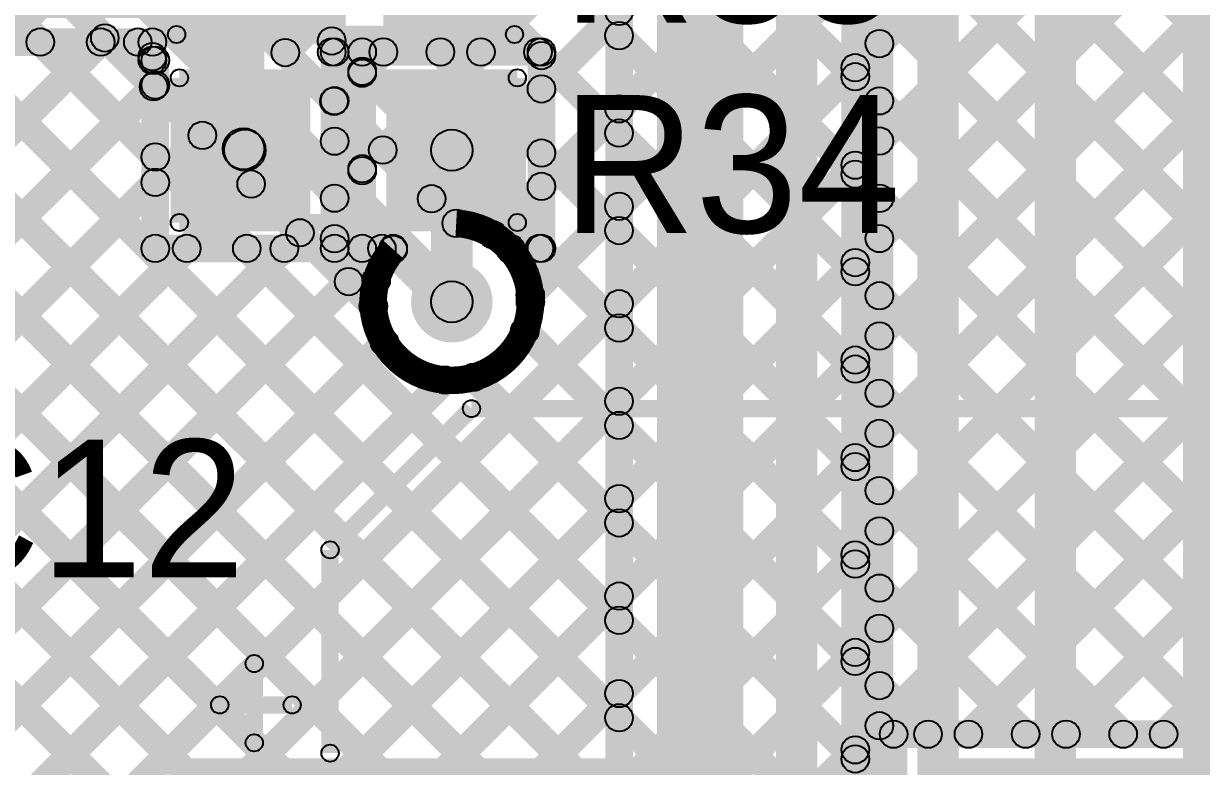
# Model space of a CAD drawing. Header units: millimetres. Extents: x -0.28 to 3.03, y -0.05 to 3.12.
# Drawn here: x 0.5178 to 0.8594, y 1.0881 to 1.3038 of the extents above; entities that cross this region are included whole.
import ezdxf

# ---------------------------------------------------------------- set-up
doc = ezdxf.new("R2010")
doc.units = ezdxf.units.MM
doc.header["$MEASUREMENT"] = 0
for name, color, linetype in [('BottomLayer', 5, 'Continuous'), ('TopLayer', 1, 'Continuous'), ('TopOverlay', 2, 'Continuous'), ('TopPaste', 8, 'Continuous'), ('TopSolder', 216, 'Continuous'), ('ViaHoleLayer', 16, 'Continuous')]:
    doc.layers.add(name, color=color, linetype=linetype)

# ---------------------------------------------------------------- blocks, each defined once
blk = doc.blocks.new('R__0603_36')
at = {"layer": 'TopLayer'}
for points in [[(-0.015, 0.0175), (-0.015, -0.0175), (-0.045, -0.0175), (-0.045, 0.0175)], [(0.045, 0.0175), (0.045, -0.0175), (0.015, -0.0175), (0.015, 0.0175)]]:
    blk.add_hatch(color=1, dxfattribs=at).paths.add_polyline_path(points)
at = {"layer": 'TopOverlay'}
h = blk.add_hatch(color=2, dxfattribs=at)
edge = h.paths.add_edge_path()
edge.add_arc((-0.049, 0.021), 0.0025, 0, 360)
h = blk.add_hatch(color=2, dxfattribs=at)
edge = h.paths.add_edge_path()
edge.add_arc((-0.049, 0.021), 0.0025, 0, 360)
for points in [[(-0.0465, -0.021), (-0.0515, -0.021), (-0.0515, 0.021), (-0.0465, 0.021)], [(-0.049, 0.0185), (-0.049, 0.0235), (0.049, 0.0235), (0.049, 0.0185)], [(0.0515, -0.021), (0.0465, -0.021), (0.0465, 0.021), (0.0515, 0.021)], [(-0.049, -0.0235), (-0.049, -0.0185), (0.049, -0.0185), (0.049, -0.0235)]]:
    blk.add_hatch(color=2, dxfattribs=at).paths.add_polyline_path(points)
h = blk.add_hatch(color=2, dxfattribs=at)
edge = h.paths.add_edge_path()
edge.add_arc((0.049, 0.021), 0.0025, 0, 360)
h = blk.add_hatch(color=2, dxfattribs=at)
edge = h.paths.add_edge_path()
edge.add_arc((0.049, 0.021), 0.0025, 0, 360)
h = blk.add_hatch(color=2, dxfattribs=at)
edge = h.paths.add_edge_path()
edge.add_arc((-0.049, -0.021), 0.0025, 0, 360)
h = blk.add_hatch(color=2, dxfattribs=at)
edge = h.paths.add_edge_path()
edge.add_arc((-0.049, -0.021), 0.0025, 0, 360)
h = blk.add_hatch(color=2, dxfattribs=at)
edge = h.paths.add_edge_path()
edge.add_arc((0.049, -0.021), 0.0025, 0, 360)
h = blk.add_hatch(color=2, dxfattribs=at)
edge = h.paths.add_edge_path()
edge.add_arc((0.049, -0.021), 0.0025, 0, 360)
at = {"layer": 'TopPaste'}
for points in [[(-0.015, 0.0175), (-0.015, -0.0175), (-0.045, -0.0175), (-0.045, 0.0175)], [(0.045, 0.0175), (0.045, -0.0175), (0.015, -0.0175), (0.015, 0.0175)]]:
    blk.add_hatch(color=8, dxfattribs=at).paths.add_polyline_path(points)
at = {"layer": 'TopSolder'}
for points in [[(-0.011, 0.0215), (-0.011, -0.0215), (-0.049, -0.0215), (-0.049, 0.0215)], [(0.049, 0.0215), (0.049, -0.0215), (0.011, -0.0215), (0.011, 0.0215)]]:
    blk.add_hatch(color=216, dxfattribs=at).paths.add_polyline_path(points)
at = {"layer": 'TopOverlay'}
for centre in [(-0.049, 0.021), (-0.049, 0.021), (0.049, 0.021), (0.049, 0.021), (-0.049, -0.021), (-0.049, -0.021), (0.049, -0.021), (0.049, -0.021)]:
    blk.add_circle(centre, 0.0025, dxfattribs=at)
blk = doc.blocks.new('R__0603_37')
at = {"layer": 'TopLayer'}
for points in [[(-0.015, 0.0175), (-0.015, -0.0175), (-0.045, -0.0175), (-0.045, 0.0175)], [(0.045, 0.0175), (0.045, -0.0175), (0.015, -0.0175), (0.015, 0.0175)]]:
    blk.add_hatch(color=1, dxfattribs=at).paths.add_polyline_path(points)
at = {"layer": 'TopOverlay'}
h = blk.add_hatch(color=2, dxfattribs=at)
edge = h.paths.add_edge_path()
edge.add_arc((-0.049, 0.021), 0.0025, 0, 360)
h = blk.add_hatch(color=2, dxfattribs=at)
edge = h.paths.add_edge_path()
edge.add_arc((-0.049, 0.021), 0.0025, 0, 360)
for points in [[(-0.0465, -0.021), (-0.0515, -0.021), (-0.0515, 0.021), (-0.0465, 0.021)], [(-0.049, 0.0185), (-0.049, 0.0235), (0.049, 0.0235), (0.049, 0.0185)], [(0.0515, -0.021), (0.0465, -0.021), (0.0465, 0.021), (0.0515, 0.021)], [(-0.049, -0.0235), (-0.049, -0.0185), (0.049, -0.0185), (0.049, -0.0235)]]:
    blk.add_hatch(color=2, dxfattribs=at).paths.add_polyline_path(points)
h = blk.add_hatch(color=2, dxfattribs=at)
edge = h.paths.add_edge_path()
edge.add_arc((0.049, 0.021), 0.0025, 0, 360)
h = blk.add_hatch(color=2, dxfattribs=at)
edge = h.paths.add_edge_path()
edge.add_arc((0.049, 0.021), 0.0025, 0, 360)
h = blk.add_hatch(color=2, dxfattribs=at)
edge = h.paths.add_edge_path()
edge.add_arc((-0.049, -0.021), 0.0025, 0, 360)
h = blk.add_hatch(color=2, dxfattribs=at)
edge = h.paths.add_edge_path()
edge.add_arc((-0.049, -0.021), 0.0025, 0, 360)
h = blk.add_hatch(color=2, dxfattribs=at)
edge = h.paths.add_edge_path()
edge.add_arc((0.049, -0.021), 0.0025, 0, 360)
h = blk.add_hatch(color=2, dxfattribs=at)
edge = h.paths.add_edge_path()
edge.add_arc((0.049, -0.021), 0.0025, 0, 360)
at = {"layer": 'TopPaste'}
for points in [[(-0.015, 0.0175), (-0.015, -0.0175), (-0.045, -0.0175), (-0.045, 0.0175)], [(0.045, 0.0175), (0.045, -0.0175), (0.015, -0.0175), (0.015, 0.0175)]]:
    blk.add_hatch(color=8, dxfattribs=at).paths.add_polyline_path(points)
at = {"layer": 'TopSolder'}
for points in [[(-0.011, 0.0215), (-0.011, -0.0215), (-0.049, -0.0215), (-0.049, 0.0215)], [(0.049, 0.0215), (0.049, -0.0215), (0.011, -0.0215), (0.011, 0.0215)]]:
    blk.add_hatch(color=216, dxfattribs=at).paths.add_polyline_path(points)
at = {"layer": 'TopOverlay'}
for centre in [(-0.049, 0.021), (-0.049, 0.021), (0.049, 0.021), (0.049, 0.021), (-0.049, -0.021), (-0.049, -0.021), (0.049, -0.021), (0.049, -0.021)]:
    blk.add_circle(centre, 0.0025, dxfattribs=at)
blk = doc.blocks.new('SOT_23_6_70')
at = {"layer": 'TopLayer'}
for points in [[(-0.07323, 0.04961), (-0.02913, 0.04961), (-0.02913, 0.0252), (-0.07323, 0.0252)], [(0.02913, 0.04961), (0.07323, 0.04961), (0.07323, 0.0252), (0.02913, 0.0252)], [(-0.07323, 0.0122), (-0.02913, 0.0122), (-0.02913, -0.0122), (-0.07323, -0.0122)], [(0.02913, 0.0122), (0.07323, 0.0122), (0.07323, -0.0122), (0.02913, -0.0122)], [(-0.07323, -0.0252), (-0.02913, -0.0252), (-0.02913, -0.04961), (-0.07323, -0.04961)], [(0.02913, -0.0252), (0.07323, -0.0252), (0.07323, -0.04961), (0.02913, -0.04961)]]:
    blk.add_hatch(color=1, dxfattribs=at).paths.add_polyline_path(points)
at = {"layer": 'TopOverlay'}
h = blk.add_hatch(color=2, dxfattribs=at)
edge = h.paths.add_edge_path()
edge.add_arc((-0.064, 0.063), 0.005, 0, 360)
h = blk.add_hatch(color=2, dxfattribs=at)
edge = h.paths.add_edge_path()
edge.add_arc((-0.054, 0.063), 0.005, 0, 360)
h = blk.add_hatch(color=2, dxfattribs=at)
edge = h.paths.add_edge_path()
edge.add_arc((-0.03, 0.059), 0.0025, 0, 360)
for points in [[(-0.03, 0.0565), (-0.03, 0.0615), (0.034, 0.0615), (0.034, 0.0565)], [(-0.03, -0.0615), (-0.03, -0.0565), (0.031, -0.0565), (0.031, -0.0615)]]:
    blk.add_hatch(color=2, dxfattribs=at).paths.add_polyline_path(points)
h = blk.add_hatch(color=2, dxfattribs=at)
edge = h.paths.add_edge_path()
edge.add_arc((0.034, 0.059), 0.0025, 0, 360)
h = blk.add_hatch(color=2, dxfattribs=at)
edge = h.paths.add_edge_path()
edge.add_arc((-0.03, -0.059), 0.0025, 0, 360)
h = blk.add_hatch(color=2, dxfattribs=at)
edge = h.paths.add_edge_path()
edge.add_arc((0.031, -0.059), 0.0025, 0, 360)
at = {"layer": 'TopPaste'}
for points in [[(-0.07323, 0.04961), (-0.02913, 0.04961), (-0.02913, 0.0252), (-0.07323, 0.0252)], [(0.02913, 0.04961), (0.07323, 0.04961), (0.07323, 0.0252), (0.02913, 0.0252)], [(-0.07323, 0.0122), (-0.02913, 0.0122), (-0.02913, -0.0122), (-0.07323, -0.0122)], [(0.02913, 0.0122), (0.07323, 0.0122), (0.07323, -0.0122), (0.02913, -0.0122)], [(-0.07323, -0.0252), (-0.02913, -0.0252), (-0.02913, -0.04961), (-0.07323, -0.04961)], [(0.02913, -0.0252), (0.07323, -0.0252), (0.07323, -0.04961), (0.02913, -0.04961)]]:
    blk.add_hatch(color=8, dxfattribs=at).paths.add_polyline_path(points)
at = {"layer": 'TopSolder'}
for points in [[(-0.07723, 0.05361), (-0.02513, 0.05361), (-0.02513, 0.0212), (-0.07723, 0.0212)], [(0.02513, 0.05361), (0.07723, 0.05361), (0.07723, 0.0212), (0.02513, 0.0212)], [(-0.07723, 0.0162), (-0.02513, 0.0162), (-0.02513, -0.0162), (-0.07723, -0.0162)], [(0.02513, 0.0162), (0.07723, 0.0162), (0.07723, -0.0162), (0.02513, -0.0162)], [(-0.07723, -0.0212), (-0.02513, -0.0212), (-0.02513, -0.05361), (-0.07723, -0.05361)], [(0.02513, -0.0212), (0.07723, -0.0212), (0.07723, -0.05361), (0.02513, -0.05361)]]:
    blk.add_hatch(color=216, dxfattribs=at).paths.add_polyline_path(points)
at = {"layer": 'TopOverlay', "const_width": 0.01}
blk.add_lwpolyline([(-0.054, 0.063, 1), (-0.064, 0.063, 1)], format="xyb", close=True, dxfattribs=at)
at = {"layer": 'TopOverlay'}
for centre, radius in [((-0.064, 0.063), 0.005), ((-0.054, 0.063), 0.005), ((-0.03, 0.059), 0.0025), ((0.034, 0.059), 0.0025), ((-0.03, -0.059), 0.0025), ((0.031, -0.059), 0.0025)]:
    blk.add_circle(centre, radius, dxfattribs=at)
blk = doc.blocks.new('UWX1H100MCL1GB_103')
at = {"layer": 'TopOverlay'}
for points in [[(-0.13523, 0.09423), (-0.13877, 0.09777), (-0.09777, 0.13877), (-0.09423, 0.13523)], [(-0.096, 0.1345), (-0.096, 0.1395), (0.14, 0.1395), (0.14, 0.1345)], [(-0.1345, 0.037), (-0.1395, 0.037), (-0.1395, 0.096), (-0.1345, 0.096)], [(-0.1565, 0.04), (-0.1615, 0.04), (-0.1615, 0.063), (-0.1565, 0.063)], [(-0.169, 0.0485), (-0.169, 0.0535), (-0.148, 0.0535), (-0.148, 0.0485)]]:
    blk.add_hatch(color=2, dxfattribs=at).paths.add_polyline_path(points)
h = blk.add_hatch(color=2, dxfattribs=at)
edge = h.paths.add_edge_path()
edge.add_arc((-0.096, 0.137), 0.0025, 0, 360)
h = blk.add_hatch(color=2, dxfattribs=at)
edge = h.paths.add_edge_path()
edge.add_arc((-0.096, 0.137), 0.0025, 0, 360)
h = blk.add_hatch(color=2, dxfattribs=at)
edge = h.paths.add_edge_path()
edge.add_arc((-0.137, 0.096), 0.0025, 0, 360)
h = blk.add_hatch(color=2, dxfattribs=at)
edge = h.paths.add_edge_path()
edge.add_arc((-0.137, 0.096), 0.0025, 0, 360)
h = blk.add_hatch(color=2, dxfattribs=at)
edge = h.paths.add_edge_path()
edge.add_arc((-0.159, 0.063), 0.0025, 0, 360)
h = blk.add_hatch(color=2, dxfattribs=at)
edge = h.paths.add_edge_path()
edge.add_arc((-0.169, 0.051), 0.0025, 0, 360)
h = blk.add_hatch(color=2, dxfattribs=at)
edge = h.paths.add_edge_path()
edge.add_arc((-0.148, 0.051), 0.0025, 0, 360)
h = blk.add_hatch(color=2, dxfattribs=at)
edge = h.paths.add_edge_path()
edge.add_arc((-0.159, 0.04), 0.0025, 0, 360)
h = blk.add_hatch(color=2, dxfattribs=at)
edge = h.paths.add_edge_path()
edge.add_arc((-0.137, 0.037), 0.0025, 0, 360)
at = {"layer": 'TopSolder'}
for points in [[(-0.1792, 0.0355), (-0.0334, 0.0355), (-0.0334, -0.0355), (-0.1792, -0.0355)], [(0.0334, 0.0355), (0.1792, 0.0355), (0.1792, -0.0355), (0.0334, -0.0355)]]:
    blk.add_hatch(color=216, dxfattribs=at).paths.add_polyline_path(points)
at = {"layer": 'TopOverlay'}
for centre in [(-0.096, 0.137), (-0.096, 0.137), (-0.137, 0.096), (-0.137, 0.096), (-0.159, 0.063), (-0.169, 0.051), (-0.148, 0.051), (-0.159, 0.04), (-0.137, 0.037)]:
    blk.add_circle(centre, 0.0025, dxfattribs=at)

msp = doc.modelspace()

# ---------------------------------------------------------------- hatches: boundary and pattern name
at = {"layer": 'BottomLayer'}
for points in [[(0.7265, 0.962), (0.7015, 0.962), (0.7015, 1.84775), (0.7265, 1.84775)], [(0.748, 0.794), (0.736, 0.794), (0.736, 1.83968), (0.748, 1.83968)], [(0.6945, 0.97173), (0.6865, 0.97173), (0.6865, 1.83627), (0.6945, 1.83627)], [(0.763, 0.80104), (0.755, 0.80104), (0.755, 1.83264), (0.763, 1.83264)], [(0.27648, 1.51062), (0.28214, 1.51628), (0.69333, 1.10509), (0.68767, 1.09943)], [(0.31022, 1.50517), (0.31587, 1.51083), (0.69333, 1.13337), (0.68767, 1.12772)], [(0.25971, 1.49911), (0.26537, 1.50477), (0.69333, 1.07681), (0.68767, 1.07115)], [(0.23961, 1.49093), (0.24526, 1.49659), (0.69333, 1.04852), (0.68767, 1.04286)], [(0.866, 0.978), (0.854, 0.978), (0.854, 1.473), (0.866, 1.473)], [(0.823, 0.949), (0.811, 0.949), (0.811, 1.47), (0.823, 1.47)], [(0.789, 0.90303), (0.777, 0.90303), (0.777, 1.465), (0.789, 1.465)], [(0.77, 0.90303), (0.762, 0.90303), (0.762, 1.44979), (0.77, 1.44979)], [(0.27586, 1.42639), (0.28151, 1.43205), (0.69333, 1.02024), (0.68767, 1.01458)], [(0.26668, 1.40728), (0.27234, 1.41294), (0.69333, 0.99195), (0.68767, 0.9863)], [(0.25033, 1.39535), (0.25599, 1.40101), (0.68788, 0.96912), (0.68222, 0.96346)], [(0.22401, 1.39339), (0.22967, 1.39905), (0.67374, 0.95497), (0.66808, 0.94932)], [(0.59653, 1.29251), (0.59087, 1.29817), (0.68767, 1.39497), (0.69333, 1.38931)], [(0.59867, 1.38642), (0.60433, 1.39208), (0.69333, 1.30308), (0.68767, 1.29742)], [(0.61067, 1.27837), (0.60501, 1.28403), (0.68767, 1.36669), (0.69333, 1.36103)], [(0.59867, 1.35814), (0.60433, 1.3638), (0.69333, 1.2748), (0.68767, 1.26914)], [(0.54417, 1.33921), (0.54983, 1.34487), (0.64609, 1.2486), (0.64044, 1.24295)], [(0.59032, 1.33821), (0.59598, 1.34386), (0.69333, 1.24651), (0.68767, 1.24085)], [(0.52576, 1.33076), (0.53424, 1.33924), (0.64624, 1.22724), (0.63776, 1.21876)], [(0.56548, 1.33476), (0.57113, 1.34042), (0.69333, 1.21823), (0.68767, 1.21257)], [(0.62481, 1.26423), (0.61916, 1.26989), (0.68767, 1.3384), (0.69333, 1.33275)], [(0.51517, 1.32013), (0.52083, 1.32579), (0.62205, 1.22456), (0.6164, 1.21891)], [(0.05283, 0.83367), (0.04717, 0.83932), (0.5244, 1.31656), (0.53006, 1.3109)], [(0.63895, 1.25009), (0.6333, 1.25574), (0.68767, 1.31012), (0.69333, 1.30446)], [(0.05283, 0.80538), (0.04717, 0.81104), (0.53855, 1.30241), (0.5442, 1.29676)], [(0.76183, 1.28811), (0.75617, 1.29376), (0.76317, 1.30076), (0.76883, 1.29511)], [(0.05283, 0.7771), (0.04717, 0.78276), (0.55269, 1.28827), (0.55834, 1.28261)], [(0.75617, 1.28549), (0.76183, 1.29115), (0.76883, 1.28415), (0.76317, 1.27849)], [(0.65676, 1.23961), (0.65111, 1.24527), (0.68767, 1.28183), (0.69333, 1.27618)], [(0.13054, 0.82653), (0.12489, 0.83218), (0.56683, 1.27413), (0.57249, 1.26847)], [(0.76183, 1.25982), (0.75617, 1.26548), (0.76317, 1.27248), (0.76883, 1.26682)], [(0.75617, 1.25721), (0.76183, 1.26286), (0.76883, 1.25586), (0.76317, 1.25021)], [(0.14842, 0.81612), (0.14276, 0.82177), (0.58097, 1.25999), (0.58663, 1.25433)], [(0.66756, 1.22212), (0.6619, 1.22778), (0.68767, 1.25355), (0.69333, 1.24789)], [(0.14625, 0.78566), (0.14059, 0.79132), (0.59511, 1.24584), (0.60077, 1.24019)], [(0.76183, 1.23154), (0.75617, 1.2372), (0.76317, 1.2442), (0.76883, 1.23854)], [(0.75617, 1.22892), (0.76183, 1.23458), (0.76883, 1.22758), (0.76317, 1.22192)], [(0.15292, 0.76406), (0.14727, 0.76971), (0.60926, 1.2317), (0.61491, 1.22605)], [(0.3665, 0.89278), (0.36085, 0.89844), (0.68767, 1.22526), (0.69333, 1.21961)], [(0.66032, 1.21163), (0.66598, 1.21729), (0.69333, 1.18994), (0.68767, 1.18429)], [(0.16707, 0.74991), (0.16141, 0.75557), (0.61973, 1.21389), (0.62539, 1.20824)], [(0.76183, 1.20326), (0.75617, 1.20891), (0.76317, 1.21591), (0.76883, 1.21026)], [(0.75617, 1.20064), (0.76183, 1.2063), (0.76883, 1.1993), (0.76317, 1.19364)], [(0.18121, 0.73577), (0.17555, 0.74143), (0.63722, 1.2031), (0.64288, 1.19744)], [(0.64544, 1.19824), (0.65109, 1.20389), (0.69333, 1.16166), (0.68767, 1.156)], [(0.39701, 0.89501), (0.39135, 0.90066), (0.68767, 1.19698), (0.69333, 1.19132)], [(0.76183, 1.17497), (0.75617, 1.18063), (0.76317, 1.18763), (0.76883, 1.18197)], [(0.75617, 1.17235), (0.76183, 1.17801), (0.76883, 1.17101), (0.76317, 1.16535)], [(0.42529, 0.89501), (0.41964, 0.90066), (0.68767, 1.1687), (0.69333, 1.16304)], [(0.76183, 1.14669), (0.75617, 1.15234), (0.76317, 1.15934), (0.76883, 1.15369)], [(0.75617, 1.14407), (0.76183, 1.14973), (0.76883, 1.14273), (0.76317, 1.13707)], [(0.45358, 0.89501), (0.44792, 0.90066), (0.68767, 1.14041), (0.69333, 1.13476)], [(0.76183, 1.1184), (0.75617, 1.12406), (0.76317, 1.13106), (0.76883, 1.1254)], [(0.75617, 1.11579), (0.76183, 1.12144), (0.76883, 1.11444), (0.76317, 1.10879)], [(0.48186, 0.89501), (0.47621, 0.90066), (0.68767, 1.11213), (0.69333, 1.10647)], [(0.76183, 1.09012), (0.75617, 1.09577), (0.76317, 1.10277), (0.76883, 1.09712)], [(0.75617, 1.0875), (0.76183, 1.09316), (0.76883, 1.08616), (0.76317, 1.0805)]]:
    msp.add_hatch(color=5, dxfattribs=at).paths.add_polyline_path(points)
h = msp.add_hatch(color=5, dxfattribs=at)
edge = h.paths.add_edge_path()
edge.add_arc((0.6905, 1.30729), 0.004, 0, 360)
h = msp.add_hatch(color=5, dxfattribs=at)
edge = h.paths.add_edge_path()
edge.add_arc((0.54137, 1.29958), 0.004, 0, 360)
h = msp.add_hatch(color=5, dxfattribs=at)
edge = h.paths.add_edge_path()
edge.add_arc((0.6905, 1.30025), 0.004, 0, 360)
h = msp.add_hatch(color=5, dxfattribs=at)
edge = h.paths.add_edge_path()
edge.add_arc((0.766, 1.29794), 0.004, 0, 360)
h = msp.add_hatch(color=5, dxfattribs=at)
edge = h.paths.add_edge_path()
edge.add_arc((0.5937, 1.29534), 0.004, 0, 360)
h = msp.add_hatch(color=5, dxfattribs=at)
edge = h.paths.add_edge_path()
edge.add_arc((0.759, 1.29094), 0.004, 0, 360)
h = msp.add_hatch(color=5, dxfattribs=at)
edge = h.paths.add_edge_path()
edge.add_arc((0.759, 1.28832), 0.004, 0, 360)
h = msp.add_hatch(color=5, dxfattribs=at)
edge = h.paths.add_edge_path()
edge.add_arc((0.55552, 1.28544), 0.004, 0, 360)
h = msp.add_hatch(color=5, dxfattribs=at)
edge = h.paths.add_edge_path()
edge.add_arc((0.60784, 1.2812), 0.004, 0, 360)
h = msp.add_hatch(color=5, dxfattribs=at)
edge = h.paths.add_edge_path()
edge.add_arc((0.766, 1.28132), 0.004, 0, 360)
h = msp.add_hatch(color=5, dxfattribs=at)
edge = h.paths.add_edge_path()
edge.add_arc((0.6905, 1.279), 0.004, 0, 360)
h = msp.add_hatch(color=5, dxfattribs=at)
edge = h.paths.add_edge_path()
edge.add_arc((0.56966, 1.2713), 0.004, 0, 360)
h = msp.add_hatch(color=5, dxfattribs=at)
edge = h.paths.add_edge_path()
edge.add_arc((0.6905, 1.27197), 0.004, 0, 360)
h = msp.add_hatch(color=5, dxfattribs=at)
edge = h.paths.add_edge_path()
edge.add_arc((0.62198, 1.26706), 0.004, 0, 360)
h = msp.add_hatch(color=5, dxfattribs=at)
edge = h.paths.add_edge_path()
edge.add_arc((0.766, 1.26965), 0.004, 0, 360)
h = msp.add_hatch(color=5, dxfattribs=at)
edge = h.paths.add_edge_path()
edge.add_arc((0.759, 1.26265), 0.004, 0, 360)
h = msp.add_hatch(color=5, dxfattribs=at)
edge = h.paths.add_edge_path()
edge.add_arc((0.759, 1.26004), 0.004, 0, 360)
h = msp.add_hatch(color=5, dxfattribs=at)
edge = h.paths.add_edge_path()
edge.add_arc((0.5838, 1.25716), 0.004, 0, 360)
h = msp.add_hatch(color=5, dxfattribs=at)
edge = h.paths.add_edge_path()
edge.add_arc((0.766, 1.25304), 0.004, 0, 360)
h = msp.add_hatch(color=5, dxfattribs=at)
edge = h.paths.add_edge_path()
edge.add_arc((0.63613, 1.25292), 0.004, 0, 360)
h = msp.add_hatch(color=5, dxfattribs=at)
edge = h.paths.add_edge_path()
edge.add_arc((0.6905, 1.25072), 0.004, 0, 360)
h = msp.add_hatch(color=5, dxfattribs=at)
edge = h.paths.add_edge_path()
edge.add_arc((0.59794, 1.24302), 0.004, 0, 360)
h = msp.add_hatch(color=5, dxfattribs=at)
edge = h.paths.add_edge_path()
edge.add_arc((0.64327, 1.24578), 0.004, 0, 360)
h = msp.add_hatch(color=5, dxfattribs=at)
edge = h.paths.add_edge_path()
edge.add_arc((0.64327, 1.24578), 0.004, 0, 360)
h = msp.add_hatch(color=5, dxfattribs=at)
edge = h.paths.add_edge_path()
edge.add_arc((0.6905, 1.24368), 0.004, 0, 360)
h = msp.add_hatch(color=5, dxfattribs=at)
edge = h.paths.add_edge_path()
edge.add_arc((0.65393, 1.24244), 0.004, 0, 360)
h = msp.add_hatch(color=5, dxfattribs=at)
edge = h.paths.add_edge_path()
edge.add_arc((0.766, 1.24137), 0.004, 0, 360)
h = msp.add_hatch(color=5, dxfattribs=at)
edge = h.paths.add_edge_path()
edge.add_arc((0.759, 1.23437), 0.004, 0, 360)
h = msp.add_hatch(color=5, dxfattribs=at)
edge = h.paths.add_edge_path()
edge.add_arc((0.642, 1.223), 0.01181, 0, 360)
h = msp.add_hatch(color=5, dxfattribs=at)
edge = h.paths.add_edge_path()
edge.add_arc((0.759, 1.23175), 0.004, 0, 360)
h = msp.add_hatch(color=5, dxfattribs=at)
edge = h.paths.add_edge_path()
edge.add_arc((0.61208, 1.22887), 0.004, 0, 360)
h = msp.add_hatch(color=5, dxfattribs=at)
edge = h.paths.add_edge_path()
edge.add_arc((0.642, 1.223), 0.006, 0, 360)
h = msp.add_hatch(color=5, dxfattribs=at)
edge = h.paths.add_edge_path()
edge.add_arc((0.66473, 1.22495), 0.004, 0, 360)
h = msp.add_hatch(color=5, dxfattribs=at)
edge = h.paths.add_edge_path()
edge.add_arc((0.66481, 1.223), 0.004, 0, 360)
h = msp.add_hatch(color=5, dxfattribs=at)
edge = h.paths.add_edge_path()
edge.add_arc((0.66481, 1.223), 0.004, 0, 360)
h = msp.add_hatch(color=5, dxfattribs=at)
edge = h.paths.add_edge_path()
edge.add_arc((0.6905, 1.22244), 0.004, 0, 360)
h = msp.add_hatch(color=5, dxfattribs=at)
edge = h.paths.add_edge_path()
edge.add_arc((0.766, 1.22475), 0.004, 0, 360)
h = msp.add_hatch(color=5, dxfattribs=at)
edge = h.paths.add_edge_path()
edge.add_arc((0.61922, 1.22173), 0.004, 0, 360)
h = msp.add_hatch(color=5, dxfattribs=at)
edge = h.paths.add_edge_path()
edge.add_arc((0.61922, 1.22173), 0.004, 0, 360)
h = msp.add_hatch(color=5, dxfattribs=at)
edge = h.paths.add_edge_path()
edge.add_arc((0.66315, 1.21446), 0.004, 0, 360)
h = msp.add_hatch(color=5, dxfattribs=at)
edge = h.paths.add_edge_path()
edge.add_arc((0.6905, 1.2154), 0.004, 0, 360)
h = msp.add_hatch(color=5, dxfattribs=at)
edge = h.paths.add_edge_path()
edge.add_arc((0.766, 1.21308), 0.004, 0, 360)
h = msp.add_hatch(color=5, dxfattribs=at)
edge = h.paths.add_edge_path()
edge.add_arc((0.62256, 1.21107), 0.004, 0, 360)
h = msp.add_hatch(color=5, dxfattribs=at)
edge = h.paths.add_edge_path()
edge.add_arc((0.759, 1.20608), 0.004, 0, 360)
h = msp.add_hatch(color=5, dxfattribs=at)
edge = h.paths.add_edge_path()
edge.add_arc((0.759, 1.20347), 0.004, 0, 360)
h = msp.add_hatch(color=5, dxfattribs=at)
edge = h.paths.add_edge_path()
edge.add_arc((0.64005, 1.20027), 0.004, 0, 360)
h = msp.add_hatch(color=5, dxfattribs=at)
edge = h.paths.add_edge_path()
edge.add_arc((0.64826, 1.20107), 0.004, 0, 360)
h = msp.add_hatch(color=5, dxfattribs=at)
edge = h.paths.add_edge_path()
edge.add_arc((0.766, 1.19647), 0.004, 0, 360)
h = msp.add_hatch(color=5, dxfattribs=at)
edge = h.paths.add_edge_path()
edge.add_arc((0.6905, 1.19415), 0.004, 0, 360)
h = msp.add_hatch(color=5, dxfattribs=at)
edge = h.paths.add_edge_path()
edge.add_arc((0.6905, 1.18711), 0.004, 0, 360)
h = msp.add_hatch(color=5, dxfattribs=at)
edge = h.paths.add_edge_path()
edge.add_arc((0.766, 1.1848), 0.004, 0, 360)
h = msp.add_hatch(color=5, dxfattribs=at)
edge = h.paths.add_edge_path()
edge.add_arc((0.759, 1.1778), 0.004, 0, 360)
h = msp.add_hatch(color=5, dxfattribs=at)
edge = h.paths.add_edge_path()
edge.add_arc((0.759, 1.17518), 0.004, 0, 360)
h = msp.add_hatch(color=5, dxfattribs=at)
edge = h.paths.add_edge_path()
edge.add_arc((0.766, 1.16818), 0.004, 0, 360)
h = msp.add_hatch(color=5, dxfattribs=at)
edge = h.paths.add_edge_path()
edge.add_arc((0.6905, 1.16587), 0.004, 0, 360)
h = msp.add_hatch(color=5, dxfattribs=at)
edge = h.paths.add_edge_path()
edge.add_arc((0.6905, 1.15883), 0.004, 0, 360)
h = msp.add_hatch(color=5, dxfattribs=at)
edge = h.paths.add_edge_path()
edge.add_arc((0.766, 1.15651), 0.004, 0, 360)
h = msp.add_hatch(color=5, dxfattribs=at)
edge = h.paths.add_edge_path()
edge.add_arc((0.759, 1.14951), 0.004, 0, 360)
h = msp.add_hatch(color=5, dxfattribs=at)
edge = h.paths.add_edge_path()
edge.add_arc((0.759, 1.1469), 0.004, 0, 360)
h = msp.add_hatch(color=5, dxfattribs=at)
edge = h.paths.add_edge_path()
edge.add_arc((0.6905, 1.13758), 0.004, 0, 360)
h = msp.add_hatch(color=5, dxfattribs=at)
edge = h.paths.add_edge_path()
edge.add_arc((0.766, 1.1399), 0.004, 0, 360)
h = msp.add_hatch(color=5, dxfattribs=at)
edge = h.paths.add_edge_path()
edge.add_arc((0.6905, 1.13055), 0.004, 0, 360)
h = msp.add_hatch(color=5, dxfattribs=at)
edge = h.paths.add_edge_path()
edge.add_arc((0.766, 1.12823), 0.004, 0, 360)
h = msp.add_hatch(color=5, dxfattribs=at)
edge = h.paths.add_edge_path()
edge.add_arc((0.759, 1.12123), 0.004, 0, 360)
h = msp.add_hatch(color=5, dxfattribs=at)
edge = h.paths.add_edge_path()
edge.add_arc((0.759, 1.11861), 0.004, 0, 360)
h = msp.add_hatch(color=5, dxfattribs=at)
edge = h.paths.add_edge_path()
edge.add_arc((0.766, 1.11161), 0.004, 0, 360)
h = msp.add_hatch(color=5, dxfattribs=at)
edge = h.paths.add_edge_path()
edge.add_arc((0.6905, 1.1093), 0.004, 0, 360)
h = msp.add_hatch(color=5, dxfattribs=at)
edge = h.paths.add_edge_path()
edge.add_arc((0.6905, 1.10226), 0.004, 0, 360)
h = msp.add_hatch(color=5, dxfattribs=at)
edge = h.paths.add_edge_path()
edge.add_arc((0.766, 1.09995), 0.004, 0, 360)
h = msp.add_hatch(color=5, dxfattribs=at)
edge = h.paths.add_edge_path()
edge.add_arc((0.759, 1.09295), 0.004, 0, 360)
h = msp.add_hatch(color=5, dxfattribs=at)
edge = h.paths.add_edge_path()
edge.add_arc((0.759, 1.09033), 0.004, 0, 360)
at = {"layer": 'TopLayer'}
for points in [[(0.65535, 1.49945), (0.66101, 1.5051), (0.88365, 1.28247), (0.87799, 1.27681)], [(0.66756, 1.22212), (0.6619, 1.22778), (0.93317, 1.49905), (0.93883, 1.49339)], [(0.44089, 0.96717), (0.43524, 0.97283), (0.94424, 1.48183), (0.94989, 1.47617)], [(0.46918, 0.96717), (0.46352, 0.97283), (0.97252, 1.48183), (0.97818, 1.47617)], [(0.66435, 1.46216), (0.67001, 1.46782), (0.88294, 1.25489), (0.87728, 1.24924)], [(0.67083, 1.28196), (0.66517, 1.28762), (0.83926, 1.4617), (0.84492, 1.45605)], [(0.65325, 1.29267), (0.6476, 1.29833), (0.8025, 1.45323), (0.80816, 1.44757)], [(0.67083, 1.25368), (0.66517, 1.25933), (0.85892, 1.45308), (0.86458, 1.44743)], [(0.62497, 1.29267), (0.61931, 1.29833), (0.76895, 1.44797), (0.77461, 1.44231)], [(0.66435, 1.43388), (0.67001, 1.43954), (0.88295, 1.22659), (0.87729, 1.22094)], [(0.62639, 1.41527), (0.63205, 1.42093), (0.97165, 1.08133), (0.96599, 1.07567)], [(0.65468, 1.41527), (0.66033, 1.42093), (0.90278, 1.17849), (0.89712, 1.17283)], [(0.60435, 1.40903), (0.61001, 1.41468), (0.92437, 1.10032), (0.91871, 1.09467)], [(0.22401, 1.39339), (0.22967, 1.39905), (0.65588, 0.97283), (0.65023, 0.96717)], [(0.60435, 1.38074), (0.61001, 1.3864), (0.89608, 1.10032), (0.89043, 1.09467)], [(0.49746, 0.96717), (0.4918, 0.97283), (0.89794, 1.37896), (0.90359, 1.37331)], [(0.59858, 1.35823), (0.60424, 1.36389), (0.6698, 1.29833), (0.66414, 1.29267)], [(0.61118, 1.2955), (0.60318, 1.2955), (0.60318, 1.3501), (0.61118, 1.3501)], [(0.31039, 1.33529), (0.31605, 1.34095), (0.68417, 0.97283), (0.67851, 0.96717)], [(0.3388, 1.33517), (0.34445, 1.34083), (0.71245, 0.97283), (0.7068, 0.96717)], [(0.36708, 1.33517), (0.37274, 1.34083), (0.74074, 0.97283), (0.73508, 0.96717)], [(0.39757, 1.33297), (0.40323, 1.33862), (0.76902, 0.97283), (0.76336, 0.96717)], [(0.42585, 1.33297), (0.43151, 1.33862), (0.79731, 0.97283), (0.79165, 0.96717)], [(0.52574, 0.96717), (0.52009, 0.97283), (0.87809, 1.33083), (0.88375, 1.32517)], [(0.60435, 1.32417), (0.61001, 1.32983), (0.64151, 1.29833), (0.63585, 1.29267)], [(0.58759, 1.26741), (0.57559, 1.26741), (0.57559, 1.32119), (0.58759, 1.32119)], [(0.49313, 1.29439), (0.49313, 1.30239), (0.55518, 1.30239), (0.55518, 1.29439)], [(0.55403, 0.96717), (0.54837, 0.97283), (0.87719, 1.30164), (0.88284, 1.29599)], [(0.60435, 1.29589), (0.61001, 1.30155), (0.61883, 1.29273), (0.61317, 1.28707)], [(0.21462, 0.96717), (0.20896, 0.97283), (0.53735, 1.30122), (0.54301, 1.29557)], [(0.49154, 1.29557), (0.4972, 1.30122), (0.77293, 1.02549), (0.76727, 1.01983)], [(0.51982, 1.29557), (0.52548, 1.30122), (0.55883, 1.26787), (0.55317, 1.26222)], [(0.54811, 1.29557), (0.55376, 1.30122), (0.55801, 1.29698), (0.55235, 1.29132)], [(0.55918, 1.2931), (0.55118, 1.2931), (0.55118, 1.29839), (0.55918, 1.29839)], [(0.61883, 1.28653), (0.61317, 1.29219), (0.61931, 1.29833), (0.62497, 1.29267)], [(0.616, 1.2915), (0.616, 1.2995), (0.668, 1.2995), (0.668, 1.2915)], [(0.612, 1.2385), (0.604, 1.2385), (0.604, 1.2955), (0.612, 1.2955)], [(0.62, 1.2385), (0.612, 1.2385), (0.612, 1.2955), (0.62, 1.2955)], [(0.672, 1.2385), (0.664, 1.2385), (0.664, 1.2955), (0.672, 1.2955)], [(0.66517, 1.29164), (0.67083, 1.2973), (0.8678, 1.10032), (0.86214, 1.09467)], [(0.56, 1.2385), (0.552, 1.2385), (0.552, 1.2931), (0.56, 1.2931)], [(0.61083, 1.27853), (0.60517, 1.28419), (0.61317, 1.29219), (0.61883, 1.28653)], [(0.2429, 0.96717), (0.23725, 0.97283), (0.55317, 1.28875), (0.55883, 1.2831)], [(0.58231, 0.96717), (0.57666, 0.97283), (0.87743, 1.27361), (0.88309, 1.26795)], [(0.57735, 1.26317), (0.58583, 1.27165), (0.58624, 1.27124), (0.57776, 1.26276)], [(0.60517, 1.26679), (0.61083, 1.27244), (0.61883, 1.26444), (0.61317, 1.25879)], [(0.66517, 1.26335), (0.67083, 1.26901), (0.83952, 1.10032), (0.83386, 1.09467)], [(0.61083, 1.25025), (0.60517, 1.2559), (0.61317, 1.2639), (0.61883, 1.25825)], [(0.648, 1.223), (0.636, 1.223), (0.636, 1.267), (0.648, 1.267)], [(0.27119, 0.96717), (0.26553, 0.97283), (0.55317, 1.26047), (0.55883, 1.25481)], [(0.6106, 0.96717), (0.60494, 0.97283), (0.87831, 1.24619), (0.88396, 1.24054)], [(0.60517, 1.2385), (0.61083, 1.24416), (0.62289, 1.23209), (0.61724, 1.22644)], [(0.29947, 0.96717), (0.29381, 0.97283), (0.56231, 1.24133), (0.56797, 1.23567)], [(0.32775, 0.96717), (0.3221, 0.97283), (0.5906, 1.24133), (0.59625, 1.23567)], [(0.35604, 0.96717), (0.35038, 0.97283), (0.61888, 1.24133), (0.62454, 1.23567)], [(0.556, 1.2345), (0.556, 1.2425), (0.608, 1.2425), (0.608, 1.2345)], [(0.57972, 1.23567), (0.58537, 1.24133), (0.77293, 1.05377), (0.76727, 1.04812)], [(0.616, 1.2345), (0.616, 1.2425), (0.625, 1.2425), (0.625, 1.2345)], [(0.659, 1.2345), (0.659, 1.2425), (0.668, 1.2425), (0.668, 1.2345)], [(0.66457, 1.23567), (0.67023, 1.24133), (0.81123, 1.10032), (0.80557, 1.09467)], [(0.63888, 0.96717), (0.63323, 0.97283), (0.87963, 1.21923), (0.88528, 1.21357)], [(0.66032, 1.21163), (0.66598, 1.21729), (0.78295, 1.10032), (0.77729, 1.09467)], [(0.38432, 0.96717), (0.37867, 0.97283), (0.61973, 1.21389), (0.62539, 1.20824)], [(0.79466, 1.09467), (0.78901, 1.10032), (0.89738, 1.2087), (0.90303, 1.20304)], [(0.41261, 0.96717), (0.40695, 0.97283), (0.63722, 1.2031), (0.64288, 1.19744)], [(0.64544, 1.19824), (0.65109, 1.20389), (0.77293, 1.08206), (0.76727, 1.0764)], [(0.82295, 1.09467), (0.81729, 1.10032), (0.897, 1.18004), (0.90266, 1.17438)], [(0.85123, 1.09467), (0.84557, 1.10032), (0.90816, 1.16291), (0.91381, 1.15725)], [(0.7701, 1.0935), (0.7701, 1.1015), (0.9299, 1.1015), (0.9299, 1.0935)], [(0.7741, 1.0125), (0.7661, 1.0125), (0.7661, 1.0975), (0.7741, 1.0975)]]:
    msp.add_hatch(color=1, dxfattribs=at).paths.add_polyline_path(points)
h = msp.add_hatch(color=1, dxfattribs=at)
edge = h.paths.add_edge_path()
edge.add_arc((0.52265, 1.29839), 0.004, 0, 360)
h = msp.add_hatch(color=1, dxfattribs=at)
edge = h.paths.add_edge_path()
edge.add_arc((0.54018, 1.29839), 0.004, 0, 360)
h = msp.add_hatch(color=1, dxfattribs=at)
edge = h.paths.add_edge_path()
edge.add_arc((0.55094, 1.29839), 0.004, 0, 360)
h = msp.add_hatch(color=1, dxfattribs=at)
edge = h.paths.add_edge_path()
edge.add_arc((0.55518, 1.29839), 0.004, 0, 360)
h = msp.add_hatch(color=1, dxfattribs=at)
edge = h.paths.add_edge_path()
edge.add_arc((0.55518, 1.29839), 0.004, 0, 360)
h = msp.add_hatch(color=1, dxfattribs=at)
edge = h.paths.add_edge_path()
edge.add_arc((0.60718, 1.29872), 0.004, 0, 360)
h = msp.add_hatch(color=1, dxfattribs=at)
edge = h.paths.add_edge_path()
edge.add_arc((0.55518, 1.29415), 0.004, 0, 360)
h = msp.add_hatch(color=1, dxfattribs=at)
edge = h.paths.add_edge_path()
edge.add_arc((0.60718, 1.2955), 0.004, 0, 360)
h = msp.add_hatch(color=1, dxfattribs=at)
edge = h.paths.add_edge_path()
edge.add_arc((0.608, 1.2955), 0.004, 0, 360)
h = msp.add_hatch(color=1, dxfattribs=at)
edge = h.paths.add_edge_path()
edge.add_arc((0.616, 1.2955), 0.004, 0, 360)
h = msp.add_hatch(color=1, dxfattribs=at)
edge = h.paths.add_edge_path()
edge.add_arc((0.616, 1.2955), 0.004, 0, 360)
h = msp.add_hatch(color=1, dxfattribs=at)
edge = h.paths.add_edge_path()
edge.add_arc((0.62214, 1.2955), 0.004, 0, 360)
h = msp.add_hatch(color=1, dxfattribs=at)
edge = h.paths.add_edge_path()
edge.add_arc((0.62214, 1.2955), 0.004, 0, 360)
h = msp.add_hatch(color=1, dxfattribs=at)
edge = h.paths.add_edge_path()
edge.add_arc((0.63868, 1.2955), 0.004, 0, 360)
h = msp.add_hatch(color=1, dxfattribs=at)
edge = h.paths.add_edge_path()
edge.add_arc((0.65043, 1.2955), 0.004, 0, 360)
h = msp.add_hatch(color=1, dxfattribs=at)
edge = h.paths.add_edge_path()
edge.add_arc((0.66697, 1.2955), 0.004, 0, 360)
h = msp.add_hatch(color=1, dxfattribs=at)
edge = h.paths.add_edge_path()
edge.add_arc((0.668, 1.2955), 0.004, 0, 360)
h = msp.add_hatch(color=1, dxfattribs=at)
edge = h.paths.add_edge_path()
edge.add_arc((0.668, 1.2955), 0.004, 0, 360)
h = msp.add_hatch(color=1, dxfattribs=at)
edge = h.paths.add_edge_path()
edge.add_arc((0.668, 1.29447), 0.004, 0, 360)
h = msp.add_hatch(color=1, dxfattribs=at)
edge = h.paths.add_edge_path()
edge.add_arc((0.55518, 1.2931), 0.004, 0, 360)
h = msp.add_hatch(color=1, dxfattribs=at)
edge = h.paths.add_edge_path()
edge.add_arc((0.556, 1.2931), 0.004, 0, 360)
h = msp.add_hatch(color=1, dxfattribs=at)
edge = h.paths.add_edge_path()
edge.add_arc((0.616, 1.2899), 0.004, 0, 360)
h = msp.add_hatch(color=1, dxfattribs=at)
edge = h.paths.add_edge_path()
edge.add_arc((0.616, 1.28936), 0.004, 0, 360)
h = msp.add_hatch(color=1, dxfattribs=at)
edge = h.paths.add_edge_path()
edge.add_arc((0.616, 1.28936), 0.004, 0, 360)
h = msp.add_hatch(color=1, dxfattribs=at)
edge = h.paths.add_edge_path()
edge.add_arc((0.556, 1.28593), 0.004, 0, 360)
h = msp.add_hatch(color=1, dxfattribs=at)
edge = h.paths.add_edge_path()
edge.add_arc((0.668, 1.28479), 0.004, 0, 360)
h = msp.add_hatch(color=1, dxfattribs=at)
edge = h.paths.add_edge_path()
edge.add_arc((0.608, 1.28136), 0.004, 0, 360)
h = msp.add_hatch(color=1, dxfattribs=at)
edge = h.paths.add_edge_path()
edge.add_arc((0.58159, 1.26741), 0.006, 0, 360)
h = msp.add_hatch(color=1, dxfattribs=at)
edge = h.paths.add_edge_path()
edge.add_arc((0.58159, 1.26741), 0.006, 0, 360)
h = msp.add_hatch(color=1, dxfattribs=at)
edge = h.paths.add_edge_path()
edge.add_arc((0.582, 1.267), 0.006, 0, 360)
h = msp.add_hatch(color=1, dxfattribs=at)
edge = h.paths.add_edge_path()
edge.add_arc((0.608, 1.26961), 0.004, 0, 360)
h = msp.add_hatch(color=1, dxfattribs=at)
edge = h.paths.add_edge_path()
edge.add_arc((0.642, 1.267), 0.006, 0, 360)
h = msp.add_hatch(color=1, dxfattribs=at)
edge = h.paths.add_edge_path()
edge.add_arc((0.556, 1.26505), 0.004, 0, 360)
h = msp.add_hatch(color=1, dxfattribs=at)
edge = h.paths.add_edge_path()
edge.add_arc((0.668, 1.26618), 0.004, 0, 360)
h = msp.add_hatch(color=1, dxfattribs=at)
edge = h.paths.add_edge_path()
edge.add_arc((0.616, 1.26161), 0.004, 0, 360)
h = msp.add_hatch(color=1, dxfattribs=at)
edge = h.paths.add_edge_path()
edge.add_arc((0.616, 1.26107), 0.004, 0, 360)
h = msp.add_hatch(color=1, dxfattribs=at)
edge = h.paths.add_edge_path()
edge.add_arc((0.556, 1.25764), 0.004, 0, 360)
h = msp.add_hatch(color=1, dxfattribs=at)
edge = h.paths.add_edge_path()
edge.add_arc((0.668, 1.2565), 0.004, 0, 360)
h = msp.add_hatch(color=1, dxfattribs=at)
edge = h.paths.add_edge_path()
edge.add_arc((0.608, 1.25307), 0.004, 0, 360)
h = msp.add_hatch(color=1, dxfattribs=at)
edge = h.paths.add_edge_path()
edge.add_arc((0.608, 1.24133), 0.004, 0, 360)
h = msp.add_hatch(color=1, dxfattribs=at)
edge = h.paths.add_edge_path()
edge.add_arc((0.556, 1.2385), 0.004, 0, 360)
h = msp.add_hatch(color=1, dxfattribs=at)
edge = h.paths.add_edge_path()
edge.add_arc((0.556, 1.2385), 0.004, 0, 360)
h = msp.add_hatch(color=1, dxfattribs=at)
edge = h.paths.add_edge_path()
edge.add_arc((0.56514, 1.2385), 0.004, 0, 360)
h = msp.add_hatch(color=1, dxfattribs=at)
edge = h.paths.add_edge_path()
edge.add_arc((0.58255, 1.2385), 0.004, 0, 360)
h = msp.add_hatch(color=1, dxfattribs=at)
edge = h.paths.add_edge_path()
edge.add_arc((0.59343, 1.2385), 0.004, 0, 360)
h = msp.add_hatch(color=1, dxfattribs=at)
edge = h.paths.add_edge_path()
edge.add_arc((0.608, 1.2385), 0.004, 0, 360)
h = msp.add_hatch(color=1, dxfattribs=at)
edge = h.paths.add_edge_path()
edge.add_arc((0.608, 1.2385), 0.004, 0, 360)
h = msp.add_hatch(color=1, dxfattribs=at)
edge = h.paths.add_edge_path()
edge.add_arc((0.616, 1.2385), 0.004, 0, 360)
h = msp.add_hatch(color=1, dxfattribs=at)
edge = h.paths.add_edge_path()
edge.add_arc((0.616, 1.2385), 0.004, 0, 360)
h = msp.add_hatch(color=1, dxfattribs=at)
edge = h.paths.add_edge_path()
edge.add_arc((0.62171, 1.2385), 0.004, 0, 360)
h = msp.add_hatch(color=1, dxfattribs=at)
edge = h.paths.add_edge_path()
edge.add_arc((0.625, 1.2385), 0.004, 0, 360)
h = msp.add_hatch(color=1, dxfattribs=at)
edge = h.paths.add_edge_path()
edge.add_arc((0.625, 1.23821), 0.004, 0, 360)
h = msp.add_hatch(color=1, dxfattribs=at)
edge = h.paths.add_edge_path()
edge.add_arc((0.659, 1.2385), 0.004, 0, 360)
h = msp.add_hatch(color=1, dxfattribs=at)
edge = h.paths.add_edge_path()
edge.add_arc((0.659, 1.23821), 0.004, 0, 360)
h = msp.add_hatch(color=1, dxfattribs=at)
edge = h.paths.add_edge_path()
edge.add_arc((0.6674, 1.2385), 0.004, 0, 360)
h = msp.add_hatch(color=1, dxfattribs=at)
edge = h.paths.add_edge_path()
edge.add_arc((0.668, 1.2385), 0.004, 0, 360)
h = msp.add_hatch(color=1, dxfattribs=at)
edge = h.paths.add_edge_path()
edge.add_arc((0.668, 1.2385), 0.004, 0, 360)
h = msp.add_hatch(color=1, dxfattribs=at)
edge = h.paths.add_edge_path()
edge.add_arc((0.62007, 1.22926), 0.004, 0, 360)
h = msp.add_hatch(color=1, dxfattribs=at)
edge = h.paths.add_edge_path()
edge.add_arc((0.642, 1.223), 0.01181, 0, 360)
h = msp.add_hatch(color=1, dxfattribs=at)
edge = h.paths.add_edge_path()
edge.add_arc((0.642, 1.223), 0.006, 0, 360)
h = msp.add_hatch(color=1, dxfattribs=at)
edge = h.paths.add_edge_path()
edge.add_arc((0.66473, 1.22495), 0.004, 0, 360)
h = msp.add_hatch(color=1, dxfattribs=at)
edge = h.paths.add_edge_path()
edge.add_arc((0.66481, 1.223), 0.004, 0, 360)
h = msp.add_hatch(color=1, dxfattribs=at)
edge = h.paths.add_edge_path()
edge.add_arc((0.66481, 1.223), 0.004, 0, 360)
h = msp.add_hatch(color=1, dxfattribs=at)
edge = h.paths.add_edge_path()
edge.add_arc((0.66315, 1.21446), 0.004, 0, 360)
h = msp.add_hatch(color=1, dxfattribs=at)
edge = h.paths.add_edge_path()
edge.add_arc((0.62256, 1.21107), 0.004, 0, 360)
h = msp.add_hatch(color=1, dxfattribs=at)
edge = h.paths.add_edge_path()
edge.add_arc((0.64005, 1.20027), 0.004, 0, 360)
h = msp.add_hatch(color=1, dxfattribs=at)
edge = h.paths.add_edge_path()
edge.add_arc((0.64826, 1.20107), 0.004, 0, 360)
h = msp.add_hatch(color=1, dxfattribs=at)
edge = h.paths.add_edge_path()
edge.add_arc((0.7701, 1.0975), 0.004, 0, 360)
h = msp.add_hatch(color=1, dxfattribs=at)
edge = h.paths.add_edge_path()
edge.add_arc((0.7701, 1.0975), 0.004, 0, 360)
h = msp.add_hatch(color=1, dxfattribs=at)
edge = h.paths.add_edge_path()
edge.add_arc((0.78012, 1.0975), 0.004, 0, 360)
h = msp.add_hatch(color=1, dxfattribs=at)
edge = h.paths.add_edge_path()
edge.add_arc((0.79183, 1.0975), 0.004, 0, 360)
h = msp.add_hatch(color=1, dxfattribs=at)
edge = h.paths.add_edge_path()
edge.add_arc((0.8084, 1.0975), 0.004, 0, 360)
h = msp.add_hatch(color=1, dxfattribs=at)
edge = h.paths.add_edge_path()
edge.add_arc((0.82012, 1.0975), 0.004, 0, 360)
h = msp.add_hatch(color=1, dxfattribs=at)
edge = h.paths.add_edge_path()
edge.add_arc((0.83669, 1.0975), 0.004, 0, 360)
h = msp.add_hatch(color=1, dxfattribs=at)
edge = h.paths.add_edge_path()
edge.add_arc((0.8484, 1.0975), 0.004, 0, 360)
at = {"layer": 'ViaHoleLayer'}
h = msp.add_hatch(color=16, dxfattribs=at)
edge = h.paths.add_edge_path()
edge.add_arc((0.642, 1.223), 0.00591, 0, 360)

# ---------------------------------------------------------------- linework, layer by layer
at = {"layer": 'BottomLayer', "const_width": 0.008}
for points in [[(0.64327, 1.24578, -0.398045), (0.66481, 1.223)], [(0.66481, 1.223, -0.97262), (0.61922, 1.22173)]]:
    msp.add_lwpolyline(points, format="xyb", dxfattribs=at)
at = {"layer": 'BottomLayer'}
for centre, radius in [((0.6905, 1.30729), 0.004), ((0.54137, 1.29958), 0.004), ((0.6905, 1.30025), 0.004), ((0.766, 1.29794), 0.004), ((0.5937, 1.29534), 0.004), ((0.759, 1.29094), 0.004), ((0.759, 1.28832), 0.004), ((0.55552, 1.28544), 0.004), ((0.60784, 1.2812), 0.004), ((0.766, 1.28132), 0.004), ((0.6905, 1.279), 0.004), ((0.56966, 1.2713), 0.004), ((0.6905, 1.27197), 0.004), ((0.62198, 1.26706), 0.004), ((0.766, 1.26965), 0.004), ((0.759, 1.26265), 0.004), ((0.759, 1.26004), 0.004), ((0.5838, 1.25716), 0.004), ((0.766, 1.25304), 0.004), ((0.63613, 1.25292), 0.004), ((0.6905, 1.25072), 0.004), ((0.59794, 1.24302), 0.004), ((0.64327, 1.24578), 0.004), ((0.64327, 1.24578), 0.004), ((0.6905, 1.24368), 0.004), ((0.65393, 1.24244), 0.004), ((0.766, 1.24137), 0.004), ((0.759, 1.23437), 0.004), ((0.759, 1.23175), 0.004), ((0.61208, 1.22887), 0.004), ((0.642, 1.223), 0.006), ((0.66473, 1.22495), 0.004), ((0.66481, 1.223), 0.004), ((0.66481, 1.223), 0.004), ((0.6905, 1.22244), 0.004), ((0.766, 1.22475), 0.004), ((0.61922, 1.22173), 0.004), ((0.61922, 1.22173), 0.004), ((0.66315, 1.21446), 0.004), ((0.6905, 1.2154), 0.004), ((0.766, 1.21308), 0.004), ((0.62256, 1.21107), 0.004), ((0.759, 1.20608), 0.004), ((0.759, 1.20347), 0.004), ((0.64005, 1.20027), 0.004), ((0.64826, 1.20107), 0.004), ((0.766, 1.19647), 0.004), ((0.6905, 1.19415), 0.004), ((0.6905, 1.18711), 0.004), ((0.766, 1.1848), 0.004), ((0.759, 1.1778), 0.004), ((0.759, 1.17518), 0.004), ((0.766, 1.16818), 0.004), ((0.6905, 1.16587), 0.004), ((0.6905, 1.15883), 0.004), ((0.766, 1.15651), 0.004), ((0.759, 1.14951), 0.004), ((0.759, 1.1469), 0.004), ((0.6905, 1.13758), 0.004), ((0.766, 1.1399), 0.004), ((0.6905, 1.13055), 0.004), ((0.766, 1.12823), 0.004), ((0.759, 1.12123), 0.004), ((0.759, 1.11861), 0.004), ((0.766, 1.11161), 0.004), ((0.6905, 1.1093), 0.004), ((0.6905, 1.10226), 0.004), ((0.766, 1.09995), 0.004), ((0.759, 1.09295), 0.004), ((0.759, 1.09033), 0.004)]:
    msp.add_circle(centre, radius, dxfattribs=at)
at = {"layer": 'TopLayer', "const_width": 0.008}
for points in [[(0.66481, 1.223, -1.452551), (0.625, 1.23821)], [(0.659, 1.23821, -0.184522), (0.66481, 1.223)]]:
    msp.add_lwpolyline(points, format="xyb", dxfattribs=at)
at = {"layer": 'TopLayer'}
for centre, radius in [((0.52265, 1.29839), 0.004), ((0.54018, 1.29839), 0.004), ((0.55094, 1.29839), 0.004), ((0.55518, 1.29839), 0.004), ((0.55518, 1.29839), 0.004), ((0.60718, 1.29872), 0.004), ((0.55518, 1.29415), 0.004), ((0.60718, 1.2955), 0.004), ((0.608, 1.2955), 0.004), ((0.616, 1.2955), 0.004), ((0.616, 1.2955), 0.004), ((0.62214, 1.2955), 0.004), ((0.62214, 1.2955), 0.004), ((0.63868, 1.2955), 0.004), ((0.65043, 1.2955), 0.004), ((0.66697, 1.2955), 0.004), ((0.668, 1.2955), 0.004), ((0.668, 1.2955), 0.004), ((0.668, 1.29447), 0.004), ((0.55518, 1.2931), 0.004), ((0.556, 1.2931), 0.004), ((0.616, 1.2899), 0.004), ((0.616, 1.28936), 0.004), ((0.616, 1.28936), 0.004), ((0.556, 1.28593), 0.004), ((0.668, 1.28479), 0.004), ((0.608, 1.28136), 0.004), ((0.58159, 1.26741), 0.006), ((0.58159, 1.26741), 0.006), ((0.582, 1.267), 0.006), ((0.608, 1.26961), 0.004), ((0.642, 1.267), 0.006), ((0.556, 1.26505), 0.004), ((0.668, 1.26618), 0.004), ((0.616, 1.26161), 0.004), ((0.616, 1.26107), 0.004), ((0.556, 1.25764), 0.004), ((0.668, 1.2565), 0.004), ((0.608, 1.25307), 0.004), ((0.608, 1.24133), 0.004), ((0.556, 1.2385), 0.004), ((0.556, 1.2385), 0.004), ((0.56514, 1.2385), 0.004), ((0.58255, 1.2385), 0.004), ((0.59343, 1.2385), 0.004), ((0.608, 1.2385), 0.004), ((0.608, 1.2385), 0.004), ((0.616, 1.2385), 0.004), ((0.616, 1.2385), 0.004), ((0.62171, 1.2385), 0.004), ((0.625, 1.2385), 0.004), ((0.625, 1.23821), 0.004), ((0.659, 1.2385), 0.004), ((0.659, 1.23821), 0.004), ((0.6674, 1.2385), 0.004), ((0.668, 1.2385), 0.004), ((0.668, 1.2385), 0.004), ((0.62007, 1.22926), 0.004), ((0.642, 1.223), 0.006), ((0.66473, 1.22495), 0.004), ((0.66481, 1.223), 0.004), ((0.66481, 1.223), 0.004), ((0.66315, 1.21446), 0.004), ((0.62256, 1.21107), 0.004), ((0.64005, 1.20027), 0.004), ((0.64826, 1.20107), 0.004), ((0.7701, 1.0975), 0.004), ((0.7701, 1.0975), 0.004), ((0.78012, 1.0975), 0.004), ((0.79183, 1.0975), 0.004), ((0.8084, 1.0975), 0.004), ((0.82012, 1.0975), 0.004), ((0.83669, 1.0975), 0.004), ((0.8484, 1.0975), 0.004)]:
    msp.add_circle(centre, radius, dxfattribs=at)

# ---------------------------------------------------------------- block references
at = {"rotation": 360}
for name, p in [('SOT_23_6_70', (0.475, 1.359)), ('R__0603_36', (0.61118, 1.3216)), ('R__0603_37', (0.612, 1.267)), ('UWX1H100MCL1GB_103', (0.7437, 1.055))]:
    msp.add_blockref(name, p, dxfattribs=at)

# ---------------------------------------------------------------- texts
at = {"layer": 'TopOverlay'}
for s, p in [('R35', (0.674, 1.304)), ('R34', (0.674, 1.243)), ('C12', (0.484, 1.143))]:
    msp.add_text(s, height=0.04, dxfattribs=at).set_placement(p)

doc.saveas('drawing.dxf')
